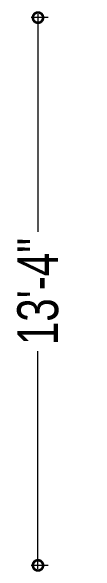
# Model space of a CAD drawing. Header units: inches. Extents: x -105452 to 530452, y -260293 to 806398.
# Drawn here: x 325607.8 to 325632.7, y -130152.2 to -129988.4 of the extents above; entities that cross this region are included whole.
import ezdxf

# ---------------------------------------------------------------- set-up
doc = ezdxf.new("R2010")
doc.units = ezdxf.units.IN
doc.header["$MEASUREMENT"] = 0
doc.layers.get('0').update_dxf_attribs({"linetype": 'CONTINUOUS'})
doc.layers.get('Defpoints').update_dxf_attribs({"linetype": 'CONTINUOUS'})
doc.layers.add('Dim-1', color=255, linetype='CONTINUOUS', lineweight=18)
doc.styles.add('dimension', font='swisscl.ttf')
doc.dimstyles.new('1_8 SCALE', dxfattribs={"dimscale": 2, "dimtxt": 6, "dimasz": 3, "dimexe": 1, "dimexo": 7, "dimgap": 0.5, "dimtad": 0, "dimdec": 0, "dimzin": 3, "dimdsep": 46, "dimlunit": 4, "dimtxsty": 'dimension', "dimblk": 'DOTSMALL', "dimcen": 1, "dimdle": 0.5, "dimclrd": 256, "dimclre": 256, "dimclrt": 7, "dimadec": 0, "dimazin": 0, "dimtfac": 1, "dimtdec": 0, "dimtofl": 0, "dimtmove": 1, "dimatfit": 3, "dimfxl": 0.18, "dimtolj": 1, "dimtzin": 0, "dimlwd": -1, "dimlwe": -1, "dimarcsym": 0})

# ---------------------------------------------------------------- blocks, each defined once
blk = doc.blocks.new('_DotSmall')
at = {"color": 0, "linetype": 'ByBlock', "const_width": 0.5}
blk.add_lwpolyline([(-0.0625, 0, 1), (0.0625, 0, 1)], format="xyb", close=True, dxfattribs=at)
blk = doc.blocks.new('*D16')
at = {"layer": 'Defpoints', "color": 0, "lineweight": 25, "ltscale": 10, "transparency": 16777216}
for p in [(325615.67, -129990.31), (325632.65, -129990.31), (325632.65, -130150.31)]:
    blk.add_point(p, dxfattribs=at)
at = {"layer": 'Dim-1', "ltscale": 10, "transparency": 16777216}
for p, q in [((325615.67, -129989.31), (325615.67, -130052.89)), ((325618.65, -129990.31), (325613.67, -129990.31)), ((325615.67, -130151.31), (325615.67, -130087.73)), ((325618.65, -130150.31), (325613.67, -130150.31))]:
    blk.add_line(p, q, dxfattribs=at)
at = {"layer": 'Dim-1', "ltscale": 10, "transparency": 16777216, "xscale": 6, "yscale": 6, "zscale": 6}
for p, rotation in [((325615.67, -129990.31), 90), ((325615.67, -130150.31), 270)]:
    blk.add_blockref('_DotSmall', p, dxfattribs=dict(at, rotation=rotation))
at = {"layer": 'Dim-1', "color": 7, "lineweight": 30, "ltscale": 10, "transparency": 16777216, "insert": (325615.67, -130070.31), "char_height": 12, "attachment_point": 5, "rotation": 90, "style": 'dimension'}
blk.add_mtext('\\A1;13\'-4"', dxfattribs=at)

msp = doc.modelspace()

# ---------------------------------------------------------------- dimensions: what is measured, and where the dimension line sits
at = {"layer": 'Dim-1', "lineweight": 30, "ltscale": 10}
dim = msp.add_linear_dim(base=(325615.6749728, -129990.3070432), p1=(325632.6505128, -130150.3070463), p2=(325632.6505128, -129990.3070432), angle=90, dimstyle='1_8 SCALE', override={"dimfxl": 3, "dimfxlon": 1, "dimarcsym": 2}, dxfattribs=at)
dim.commit()
dim.dimension.update_dxf_attribs({"geometry": '*D16', "text_midpoint": (325615.6749728, -130070.3070448)})

doc.saveas('drawing.dxf')
